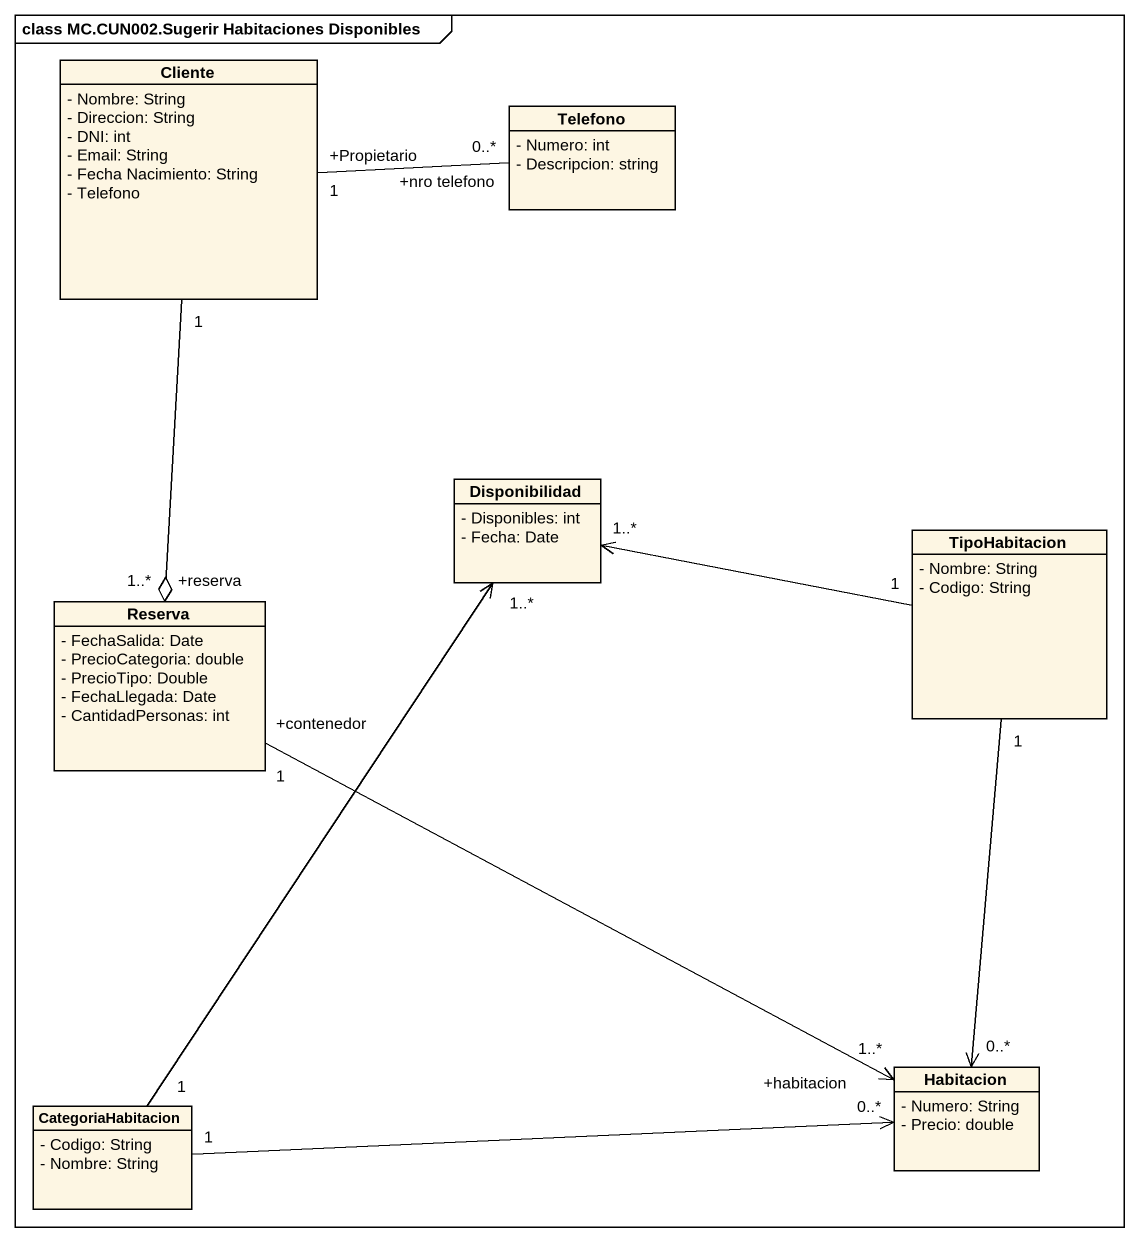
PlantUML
@startuml
mainframe class MC.CUN002.Sugerir Habitaciones Disponibles
hide circle
hide empty members
skinparam classAttributeIconSize 0
class Cliente {
  - Nombre: String
  - Direccion: String
  - DNI: int
  - Email: String
  - Fecha Nacimiento: String
  - Telefono
}
class Telefono {
  - Numero: int
  - Descripcion: string
}
class Disponibilidad {
  - Disponibles: int
  - Fecha: Date
}
class TipoHabitacion {
  - Nombre: String
  - Codigo: String
}
class Reserva {
  - FechaSalida: Date
  - PrecioCategoria: double
  - PrecioTipo: Double
  - FechaLlegada: Date
  - CantidadPersonas: int
}
class CategoriaHabitacion {
  - Codigo: String
  - Nombre: String
}
class Habitacion {
  - Numero: String
  - Precio: double
}
Cliente "+Propietario\n1" -right- "+nro telefono\n0..*" Telefono
Cliente "1" --o "+reserva\n1..*" Reserva
TipoHabitacion "1" -left-> "1..*" Disponibilidad
TipoHabitacion "1" --> "0..*" Habitacion
Reserva "+contenedor\n1" -right-> "+habitacion\n1..*" Habitacion
CategoriaHabitacion "1" -up-> "1..*" Disponibilidad
CategoriaHabitacion "1" -right-> "0..*" Habitacion
@enduml
